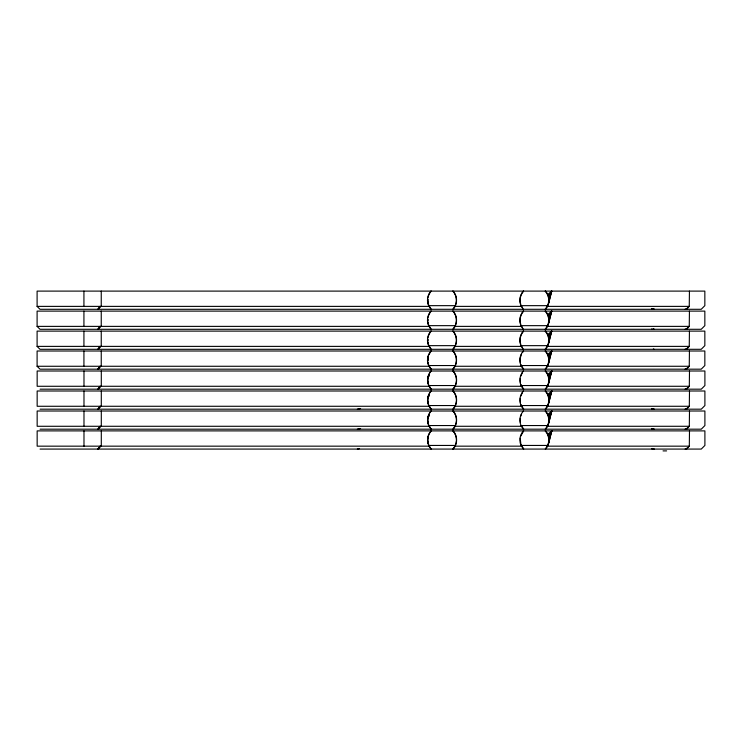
<?xml version="1.0" encoding="UTF-8"?>
<svg xmlns="http://www.w3.org/2000/svg" width="742" height="742" viewBox="0 0 742 742"><rect width="100%" height="100%" fill="white"/><g stroke="black" fill="none" stroke-linecap="round" stroke-linejoin="round"><path stroke-width="1.11" d="M427.67 298.989L427.67 301.41L427.67 298.989L427.754 300.816M427.67 318.986L427.67 321.407L427.67 318.986L427.754 320.813M427.67 338.992L427.67 341.413L427.67 338.992L427.754 340.81M520.253 378.355L520.337 382.353M520.253 398.352L520.337 402.35M520.253 418.358L520.337 422.356M520.253 438.244L520.838 444.245L523.722 449.077M689.439 291.105L689.253 306.381L686.517 309.293M689.439 311.111L689.253 326.378L686.517 329.29M689.439 331.108L689.253 346.384L686.517 349.297M689.439 351.003L689.253 366.27L686.517 369.182M689.494 371L689.309 386.276L686.573 389.179M689.494 390.997L689.309 406.273L686.573 409.185M689.494 411.003L689.309 426.279L686.573 429.182M689.494 430.889L689.309 446.165L686.573 449.077M545.518 309.293C550.1 304.331 550.128 296.021 545.472 291.105M545.518 329.29C550.1 324.337 550.128 316.027 545.472 311.111M545.518 349.297C550.1 344.334 550.128 336.024 545.472 331.108M545.518 369.182C550.1 364.229 550.128 355.919 545.463 351.003M545.574 389.179C550.156 384.226 550.184 375.916 545.528 371M545.574 409.185C550.156 404.232 550.184 395.922 545.528 390.997M545.574 429.182C550.156 424.229 550.184 415.919 545.528 411.003M545.574 449.077C550.156 444.124 550.184 435.814 545.528 430.889M427.846 297.765L429.043 294.175L431.148 291.105M427.846 317.762L429.043 314.181L431.148 311.111M427.846 337.768L429.043 334.178L431.148 331.108M431.148 351.003L428.524 355.223L427.67 361.298L427.67 358.878L427.754 360.705M427.902 377.65L429.099 374.07L429.201 376.259M427.902 397.656L429.099 394.067L429.201 396.265M427.902 417.653L429.099 414.073L429.201 416.262M427.902 437.548L429.099 433.959L431.213 430.889M548.31 304.461L551.714 291.105L547.744 294.5M548.31 324.467L551.714 311.111L547.744 314.497M548.31 344.464L551.714 331.108L547.744 334.503M548.31 364.359L551.714 351.003L547.744 354.388M548.375 384.356L551.77 371L547.8 374.395M548.375 404.362L551.77 390.997L547.8 394.392M548.375 424.359L551.77 411.003L547.8 414.398M548.375 444.245L551.77 430.889L547.8 434.283M548.811 302.458L551.714 291.105L548.477 296.448M548.811 322.464L551.714 311.111L548.477 316.444M548.811 342.461L551.714 331.108L548.477 336.451M548.811 362.346L551.714 351.003L548.468 356.336M548.876 382.353L551.77 371L548.533 376.342M548.876 402.35L551.77 390.997L548.533 396.339M548.876 422.356L551.77 411.003L548.533 416.345M548.876 442.241L551.77 430.889L548.533 436.231M521.348 354.388L520.198 358.358L520.272 362.346M520.671 376.342L522.424 372.595M520.671 396.339L522.424 392.592M520.671 416.345L521.403 414.398M520.671 436.231L523.676 430.889M548.894 298.46L551.714 291.105M548.894 318.457L551.714 311.111M548.894 338.463L551.714 331.108M548.894 358.349L551.714 351.003M548.95 378.355L551.77 371M548.95 398.352L551.77 390.997M548.95 418.358L551.77 411.003M548.95 438.244L551.77 430.889M453.112 309.293C457.684 304.331 457.721 296.03 453.065 291.105M453.112 329.29C457.684 324.328 457.721 316.027 453.065 311.111M453.112 349.297C457.684 344.334 457.721 336.033 453.065 331.108M453.112 369.182C457.684 364.22 457.721 355.919 453.065 351.003M453.177 389.179C457.74 384.226 457.777 375.925 453.13 371M453.177 409.185C457.74 404.223 457.777 395.922 453.13 390.997M453.177 429.182C457.74 424.229 457.777 415.928 453.13 411.003M453.177 449.077C457.74 444.115 457.777 435.814 453.121 430.889M452.824 291.105A13.458 13.458 0 0 1 455.198 305.658L452.88 309.293M452.824 311.111A13.458 13.458 0 0 1 455.198 325.655L452.88 329.29M452.824 331.108A13.458 13.458 0 0 1 455.198 345.661L452.88 349.297M452.824 351.003A13.458 13.458 0 0 1 455.198 365.546L452.88 369.182M452.88 371A13.458 13.458 0 0 1 455.263 385.543L452.935 389.179M452.88 390.997A13.458 13.458 0 0 1 455.263 405.549L452.935 409.185M452.88 430.889A13.458 13.458 0 0 1 455.263 445.441L452.935 449.077M545.175 291.105A13.458 13.458 0 0 1 547.559 305.658L545.24 309.293M545.175 311.111A13.458 13.458 0 0 1 547.559 325.655L545.24 329.29M545.175 331.108A13.458 13.458 0 0 1 547.559 345.661L545.24 349.297M545.175 351.003A13.458 13.458 0 0 1 547.559 365.546L545.231 369.182M545.231 371A13.458 13.458 0 0 1 547.615 385.543L545.296 389.179M545.231 390.997A13.458 13.458 0 0 1 547.615 405.549L545.296 409.185M545.231 430.889A13.458 13.458 0 0 1 547.615 445.441L545.296 449.077M99.947 306.381L97.953 309.293L100.587 306.381L98.083 309.293M99.947 326.378L97.953 329.29L100.587 326.378L98.083 329.29M99.947 346.384L97.953 349.297L100.587 346.384L98.083 349.297M99.947 366.27L97.953 369.182L100.587 366.27L98.083 369.182M100.012 386.276L98.009 389.179L100.643 386.276L98.139 389.179M100.012 406.273L98.009 409.185L100.643 406.273L98.139 409.185M100.012 426.279L98.009 429.182L100.643 426.279L98.139 429.182M100.012 446.165L98.009 449.077L100.643 446.165L98.139 449.077M429.72 372.966L431.213 371M429.72 392.972L431.213 390.997M429.72 412.969L431.213 411.003M523.62 291.105C520.374 294.648 519.242 299.907 520.773 304.461M523.62 311.111C520.374 314.645 519.242 319.913 520.773 324.467M523.62 331.108C520.374 334.651 519.242 339.91 520.773 344.464M522.368 352.589L523.62 351.003M452.935 429.182L455.263 425.546L428.681 425.546L431.121 429.182L429.099 426.112L427.902 422.532M545.296 429.182L547.615 425.546L521.042 425.546L523.481 429.182M685.107 309.293L687.834 307.884M685.107 329.29L687.834 327.881M685.107 349.297L687.834 347.887M685.107 369.182L687.825 367.772M685.163 389.179L687.89 387.778M685.163 409.185L687.89 407.775M685.163 429.182L687.89 427.782M685.163 449.077L687.89 447.667M357.356 409.185L360.603 408.508M357.356 429.182L360.603 428.514M357.356 449.077L359.518 448.622M431 291.105A13.458 13.458 0 0 0 428.626 305.658L455.198 305.658M523.36 291.105A13.458 13.458 0 0 0 520.977 305.658L547.559 305.658M37.1 306.381L40.012 309.293L701.209 309.293L704.844 305.658L704.844 291.105L37.1 291.105L37.1 306.381L429.701 306.381M455.096 306.381L521.589 306.381L522.526 307.902M547.503 306.381L689.253 306.381M431 311.111A13.458 13.458 0 0 0 428.626 325.655L455.198 325.655M523.36 311.111A13.458 13.458 0 0 0 520.977 325.655L547.559 325.655M37.1 326.378L40.012 329.29L701.209 329.29L704.844 325.655L704.844 311.111L37.1 311.111L37.1 326.378L429.701 326.378M455.096 326.378L521.589 326.378L522.526 327.899M547.503 326.378L689.253 326.378M431 331.108A13.458 13.458 0 0 0 428.626 345.661L455.198 345.651M523.36 331.108A13.458 13.458 0 0 0 520.977 345.661L547.559 345.651M37.1 346.384L40.012 349.297L701.209 349.297L704.844 345.651L704.844 331.108L37.1 331.108L37.1 346.384L429.701 346.384M455.096 346.384L521.589 346.384L522.526 347.896M547.503 346.384L689.253 346.384M431 351.003A13.458 13.458 0 0 0 428.626 365.546L455.198 365.546M523.36 351.003A13.458 13.458 0 0 0 520.977 365.546L547.559 365.546M37.1 366.27L40.012 369.182L701.209 369.182L704.844 365.546L704.844 351.003L37.1 351.003L37.1 366.27L429.701 366.27M455.096 366.27L521.589 366.27L523.667 369.182M547.503 366.27L689.253 366.27M431.065 371A13.458 13.458 0 0 0 428.681 385.543L455.263 385.543M523.416 371A13.458 13.458 0 0 0 521.042 385.543L547.615 385.543M429.766 386.276L37.156 386.276L37.156 371L704.9 371L704.9 385.543L701.264 389.179L40.068 389.179M455.152 386.276L521.645 386.276L523.722 389.179M547.559 386.276L689.309 386.276M431.065 390.997A13.458 13.458 0 0 0 428.681 405.549L455.263 405.549M523.416 390.997A13.458 13.458 0 0 0 521.042 405.549L547.615 405.549M429.766 406.273L37.156 406.273L37.156 390.997L704.9 390.997L704.9 405.549L701.264 409.185L40.068 409.185M455.152 406.273L521.645 406.273L523.722 409.185M547.559 406.273L689.309 406.273M429.766 426.279L37.156 426.279L37.156 411.003L704.9 411.003L704.9 425.546L701.264 429.182L40.068 429.182M455.152 426.279L521.645 426.279L523.722 429.182M547.559 426.279L689.309 426.279M431.065 430.889A13.458 13.458 0 0 0 428.681 445.441L455.254 445.441M523.416 430.889A13.458 13.458 0 0 0 521.032 445.441L547.615 445.441M429.766 446.165L37.156 446.165L37.156 430.889L704.9 430.889L704.9 445.441L701.264 449.077L40.068 449.077M455.152 446.165L521.645 446.165M547.559 446.165L689.309 446.165M663.042 450.895L666.613 450.895M651.689 308.922L652.524 309.293L651.782 308.858M651.689 328.929L652.524 329.29M652.357 408.554L653.767 409.185M652.357 428.551L653.767 429.182M652.357 448.446L653.758 449.077M653.359 308.932L654.11 309.293L653.22 308.802M653.359 348.935L654.11 349.297M653.748 309.293L652.793 308.82L653.702 309.293M654.212 409.185L653.35 408.759M654.212 429.182L653.275 428.7M654.212 449.077L653.35 448.65M653.294 308.867L654.11 309.293M523.416 309.293L520.977 305.658M523.416 329.29L520.977 325.655M523.416 349.297L520.977 345.651M523.416 369.182L520.977 365.546M523.481 389.179L521.042 385.543M523.481 409.185L521.042 405.549M431.065 309.293L428.626 305.658M431.065 329.29L428.626 325.655M523.481 449.077L521.042 445.441M431.065 349.297L428.626 345.651M431.065 369.182L428.626 365.546M431.148 309.293L429.043 306.223L427.846 302.634M431.148 329.29L429.043 326.22L427.846 322.64M431.148 349.297L429.043 346.226L427.846 342.637M431.148 369.182L429.043 366.112L427.846 362.532M429.72 447.101L431.213 449.077L428.681 445.441M428.681 385.543L431.121 389.179L429.099 386.109L427.902 382.529M428.681 405.549L431.121 409.185L429.099 406.115L427.902 402.526M429.099 446.007L427.902 442.418M520.773 364.359L521.589 366.27M520.838 384.356L521.645 386.276M520.838 404.362L521.645 406.273M428.375 301.864L428.524 305.064M428.422 322.928L428.524 325.061M428.422 342.934L428.524 345.067M428.422 362.819L428.524 364.953M428.282 378.559L428.19 376.426L428.19 378.522M428.088 381.722L428.19 383.753L428.19 381.657M428.282 398.565L428.19 396.432L428.19 398.519M428.088 401.719L428.19 403.75L428.19 401.663M428.282 418.562L428.19 416.429L428.19 418.525M428.088 421.725L428.19 423.756L428.19 421.66M428.282 438.457L428.18 436.324L428.18 438.411M428.088 441.611L428.18 443.642L428.18 441.555M428.125 356.429L428.125 358.525M101.246 291.105L101.246 306.381M101.246 311.111L101.246 326.378M101.246 331.108L101.246 346.384M101.246 351.003L101.246 366.27M101.302 371L101.302 386.276M101.302 390.997L101.302 406.273M101.302 411.003L101.302 426.279M101.302 430.889L101.302 446.165M83.929 291.105L83.929 306.381M83.929 311.111L83.929 326.378M83.929 331.108L83.929 346.384M83.929 351.003L83.929 366.27M83.985 371L83.985 386.276M83.985 390.997L83.985 406.273M83.985 411.003L83.985 426.279M83.985 430.889L83.985 446.165M521.042 425.546A13.458 13.458 0 0 1 523.416 411.003M545.231 411.003A13.458 13.458 0 0 1 547.615 425.546M428.681 425.546A13.458 13.458 0 0 1 431.065 411.003M452.88 411.003A13.458 13.458 0 0 1 455.263 425.546M427.735 378.884L427.735 381.305L427.735 378.884M427.735 398.881L427.735 401.301L427.735 398.881M427.735 418.887L427.735 421.308L427.735 418.887M427.735 438.772L427.735 441.193L427.735 438.772M651.838 408.749L652.58 409.185L651.838 408.749M651.838 428.746L652.58 429.182L651.838 428.746M651.838 448.641L652.58 449.077L651.838 448.641M654.11 329.29L653.359 328.938L654.11 329.29"/></g></svg>
